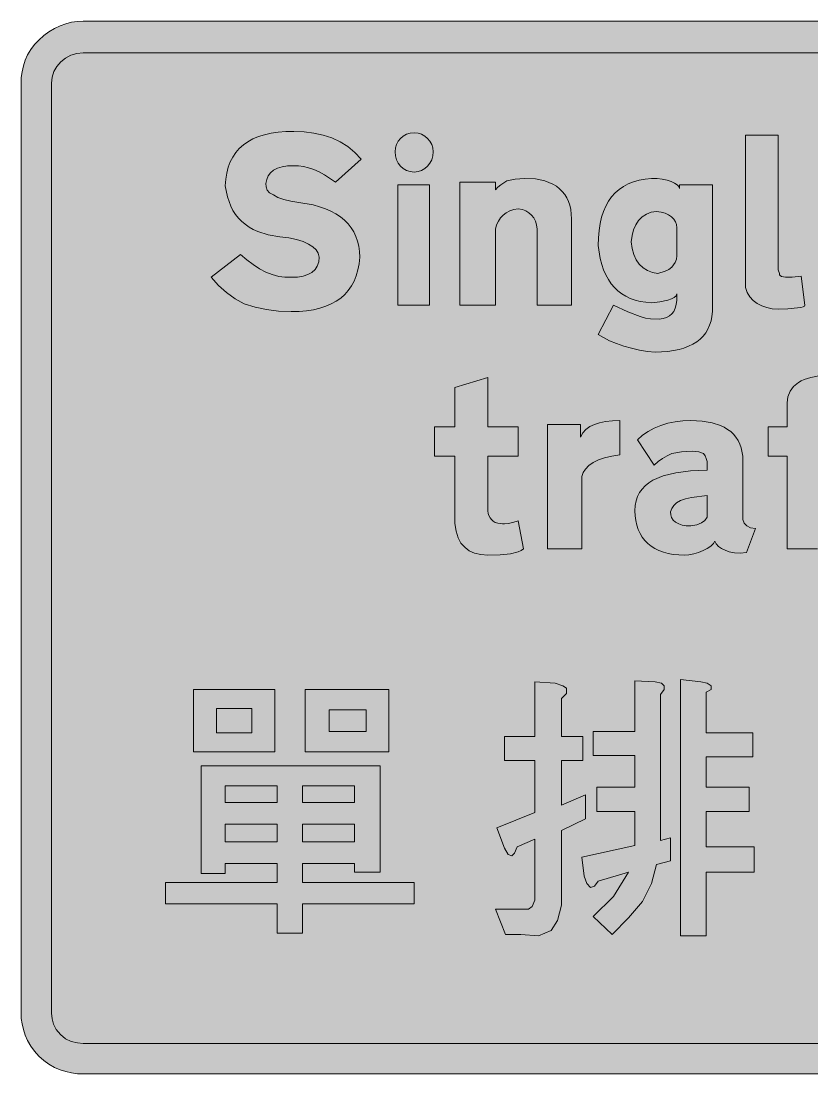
# Model space of a CAD drawing. Header units: metres. Extents: x 102 to 466, y 12 to 261.
# Drawn here: x 102.5 to 289.5, y 12.2 to 261.2 of the extents above; entities that cross this region are included whole.
import ezdxf

# ---------------------------------------------------------------- set-up
doc = ezdxf.new("R2010")
doc.units = ezdxf.units.M
doc.layers.add('FILL_BLACK_000000', color=7, linetype='Continuous', true_color=0x000000)
doc.layers.add('FILL_WHITE_FFFFFF', color=7, linetype='Continuous', true_color=0xffffff)

msp = doc.modelspace()

# ---------------------------------------------------------------- hatches: boundary and pattern name
at = {"layer": 'FILL_BLACK_000000', "true_color": 0x000000}
h = msp.add_hatch(color=7, dxfattribs=at)
h.dxf.hatch_style = 1
h.paths.add_polyline_path([(453, 261.12), (454.35, 260.92), (455.7, 260.55), (457.05, 259.98), (458.4, 259.42), (459.71, 258.67), (460.97, 257.74), (462.15, 256.68), (463.17, 255.68), (464.02, 254.5), (465.45, 251.88), (465.84, 250.53), (466.13, 249.18), (466.29, 247.83), (466.35, 246.48), (466.35, 26.58), (466.29, 25.32), (466.12, 24.02), (465.81, 22.69), (465.37, 21.37), (464.8, 20.06), (464.07, 18.78), (463.19, 17.54), (462.15, 16.38), (460.99, 15.34), (459.75, 14.46), (458.46, 13.73), (457.12, 13.15), (455.76, 12.72), (454.39, 12.41), (453.01, 12.24), (451.65, 12.18), (117.15, 12.18), (115.79, 12.24), (114.41, 12.41), (113.04, 12.72), (111.67, 13.15), (110.34, 13.73), (109.05, 14.46), (107.81, 15.34), (106.65, 16.38), (105.61, 17.54), (104.73, 18.78), (104, 20.06), (103.42, 21.37), (102.99, 22.69), (102.68, 24.02), (102.51, 25.32), (102.45, 26.58), (102.45, 246.48), (102.51, 247.84), (102.68, 249.21), (102.99, 250.58), (103.42, 251.92), (104, 253.22), (104.73, 254.45), (105.61, 255.61), (106.65, 256.68), (107.81, 257.73), (109.05, 258.65), (110.34, 259.42), (111.67, 260.05), (113.04, 260.55), (114.41, 260.9), (115.79, 261.11), (117.15, 261.18), (451.65, 261.18), (453, 261.12)])
h.paths.add_polyline_path([(114.21, 253.1), (112.93, 252.43), (111.82, 251.54), (110.92, 250.47), (110.23, 249.25), (109.8, 247.91), (109.65, 246.48), (109.65, 26.58), (109.77, 25.23), (110.14, 23.92), (110.79, 22.66), (111.75, 21.48), (112.97, 20.52), (114.34, 19.87), (115.76, 19.5), (117.15, 19.38), (451.65, 19.38), (453.04, 19.5), (454.46, 19.87), (455.83, 20.52), (457.05, 21.48), (458.01, 22.66), (458.66, 23.92), (459.03, 25.23), (459.15, 26.58), (459.15, 246.48), (458.96, 247.83), (458.55, 249.18), (457.91, 250.49), (457.05, 251.58), (455.83, 252.54), (454.46, 253.19), (453.04, 253.56), (451.65, 253.68), (117.15, 253.68), (115.62, 253.53), (114.21, 253.1)], flags=16)
h = msp.add_hatch(color=7, dxfattribs=at)
h.dxf.hatch_style = 1
h.paths.add_polyline_path([(160.42, 221.94), (160.69, 221.2), (161.24, 220.59), (162.15, 220.08), (163.21, 219.46), (164.59, 218.95), (166.24, 218.56), (168.15, 218.28), (171.52, 217.68), (173.04, 217.26), (174.45, 216.77), (175.74, 216.21), (176.92, 215.57), (177.99, 214.86), (178.95, 214.08), (179.79, 213.23), (180.52, 212.31), (181.14, 211.32), (181.65, 210.26), (182.04, 209.14), (182.32, 207.95), (182.49, 206.7), (182.55, 205.38), (182.38, 203.8), (182.1, 202.33), (181.71, 200.96), (181.2, 199.69), (180.58, 198.53), (179.85, 197.48), (179.01, 196.52), (178.05, 195.67), (176.98, 194.92), (175.8, 194.27), (174.51, 193.72), (173.1, 193.27), (171.58, 192.92), (169.95, 192.68), (168.21, 192.53), (166.35, 192.48), (163.31, 192.59), (160.46, 192.93), (157.79, 193.49), (155.25, 194.28), (153.06, 195.52), (151.01, 196.98), (149.13, 198.67), (147.45, 200.58), (154.35, 205.98), (155.83, 204.7), (157.32, 203.58), (158.83, 202.61), (160.35, 201.82), (161.87, 201.21), (163.38, 200.79), (164.87, 200.58), (166.35, 200.58), (167.84, 200.65), (169.15, 200.87), (170.28, 201.23), (171.22, 201.74), (171.97, 202.41), (172.51, 203.24), (172.84, 204.23), (172.95, 205.38), (172.71, 206.25), (172.21, 207.06), (171.46, 207.8), (170.44, 208.45), (169.15, 209.03), (167.59, 209.51), (165.76, 209.9), (163.65, 210.18), (160.89, 210.66), (158.47, 211.42), (157.38, 211.91), (156.38, 212.47), (155.45, 213.11), (154.61, 213.82), (153.85, 214.6), (153.17, 215.46), (152.57, 216.39), (152.05, 217.39), (151.24, 219.63), (150.75, 222.18), (150.87, 223.76), (151.1, 225.23), (151.46, 226.6), (151.93, 227.87), (152.53, 229.03), (153.24, 230.08), (154.07, 231.04), (155.02, 231.89), (156.1, 232.64), (157.29, 233.29), (158.6, 233.84), (160.03, 234.29), (161.58, 234.64), (163.25, 234.88), (165.04, 235.03), (166.95, 235.08), (169.37, 234.97), (171.67, 234.67), (173.87, 234.19), (175.95, 233.58), (177.91, 232.61), (179.74, 231.48), (181.39, 230.12), (182.85, 228.48), (176.85, 223.08), (174.21, 224.83), (172.93, 225.5), (171.67, 226.04), (170.45, 226.46), (169.26, 226.75), (168.09, 226.92), (166.95, 226.98), (165.47, 226.91), (164.19, 226.7), (163.1, 226.36), (162.19, 225.89), (161.46, 225.3), (160.92, 224.58), (160.55, 223.74), (160.35, 222.78), (160.42, 221.94)])
h = msp.add_hatch(color=7, dxfattribs=at)
h.dxf.hatch_style = 1
h.paths.add_polyline_path([(199.86, 229.3), (199.58, 228.39), (199.16, 227.57), (198.6, 226.87), (197.93, 226.29), (197.17, 225.85), (196.33, 225.58), (195.45, 225.48), (194.48, 225.58), (193.61, 225.85), (192.84, 226.29), (192.19, 226.87), (191.66, 227.57), (191.27, 228.39), (191.03, 229.3), (190.95, 230.28), (191.03, 231.16), (191.27, 232), (191.66, 232.76), (192.19, 233.43), (192.84, 233.99), (193.61, 234.41), (194.48, 234.69), (195.45, 234.78), (196.33, 234.69), (197.17, 234.41), (197.93, 233.99), (198.6, 233.43), (199.16, 232.76), (199.58, 232), (199.86, 231.16), (199.95, 230.28), (199.86, 229.3)])
h = msp.add_hatch(color=7, dxfattribs=at)
h.dxf.hatch_style = 1
h.paths.add_polyline_path([(281.55, 202.68), (281.55, 202.38), (281.85, 201.48), (281.85, 201.18), (282.02, 200.97), (282.31, 200.8), (283.27, 200.58), (284.8, 200.59), (286.95, 200.88), (287.85, 193.98), (287.74, 193.76), (287.4, 193.57), (286.84, 193.43), (286.05, 193.38), (283.8, 193.12), (281.55, 193.08), (280.13, 193.16), (278.81, 193.41), (277.61, 193.82), (276.52, 194.39), (275.59, 195.12), (274.8, 195.99), (274.18, 197.01), (273.75, 198.18), (273.75, 199.38), (273.75, 199.98), (273.75, 234.18), (281.55, 234.18), (281.55, 202.68)])
h = msp.add_hatch(color=7, dxfattribs=at)
h.dxf.hatch_style = 1
h.paths.add_polyline_path([(191.55, 193.98), (191.55, 222.48), (199.05, 222.48), (199.05, 193.98), (191.55, 193.98)])
h = msp.add_hatch(color=7, dxfattribs=at)
h.dxf.hatch_style = 1
h.paths.add_polyline_path([(224.55, 193.98), (224.55, 210.78), (224.55, 211.08), (224.55, 211.38), (224.55, 211.68), (224.55, 211.98), (224.38, 212.95), (224.1, 213.83), (223.71, 214.61), (223.2, 215.28), (222.58, 215.84), (221.85, 216.28), (221.01, 216.6), (220.05, 216.78), (218.98, 216.6), (218.02, 216.28), (217.18, 215.84), (216.45, 215.28), (215.83, 214.61), (215.33, 213.83), (214.93, 212.95), (214.65, 211.98), (214.65, 211.68), (214.65, 193.98), (206.25, 193.98), (206.25, 223.08), (214.65, 223.08), (214.65, 221.28), (215.2, 221.9), (215.89, 222.44), (217.35, 223.38), (219.34, 223.79), (221.55, 223.98), (224.09, 223.83), (226.32, 223.37), (227.31, 223.02), (228.23, 222.6), (229.05, 222.11), (229.8, 221.54), (230.46, 220.9), (231.04, 220.19), (231.53, 219.4), (231.93, 218.54), (232.24, 217.61), (232.47, 216.6), (232.65, 214.38), (232.65, 214.08), (232.65, 213.78), (232.65, 193.98), (224.55, 193.98)])
h = msp.add_hatch(color=7, dxfattribs=at)
h.dxf.hatch_style = 1
h.paths.add_polyline_path([(265.63, 190.26), (265.31, 189.25), (264.9, 188.32), (264.38, 187.46), (263.76, 186.67), (263.05, 185.96), (262.24, 185.32), (261.33, 184.75), (260.33, 184.26), (259.24, 183.84), (258.06, 183.49), (255.43, 183.03), (252.45, 182.88), (250.61, 183.06), (248.74, 183.37), (246.86, 183.79), (245.02, 184.3), (243.27, 184.91), (241.65, 185.58), (240.19, 186.31), (238.95, 187.08), (242.55, 193.98), (245.92, 192.4), (248.85, 191.28), (250.14, 190.93), (251.32, 190.75), (253.35, 190.68), (254.29, 190.84), (255.1, 191.09), (255.79, 191.44), (256.35, 191.92), (256.8, 192.52), (257.15, 193.25), (257.39, 194.14), (257.55, 195.18), (257.55, 196.68), (257.39, 196.23), (256.95, 195.82), (256.28, 195.46), (255.45, 195.18), (253.5, 194.77), (251.55, 194.58), (250.18, 194.69), (248.89, 194.89), (247.68, 195.19), (246.54, 195.59), (245.49, 196.09), (244.5, 196.69), (243.6, 197.39), (242.77, 198.18), (242.03, 199.07), (241.35, 200.06), (240.76, 201.15), (240.24, 202.34), (239.8, 203.63), (239.44, 205.01), (238.95, 208.08), (239, 209.93), (239.15, 211.67), (239.39, 213.28), (239.74, 214.78), (240.18, 216.17), (240.72, 217.44), (241.36, 218.59), (242.1, 219.63), (242.94, 220.56), (243.87, 221.37), (244.91, 222.08), (246.04, 222.68), (247.27, 223.16), (248.6, 223.54), (250.02, 223.81), (251.55, 223.98), (252.87, 223.93), (254.1, 223.77), (255.22, 223.54), (256.2, 223.23), (257.01, 222.87), (257.62, 222.46), (258.01, 222.03), (258.15, 221.58), (258.15, 222.48), (265.95, 222.48), (265.95, 192.48), (265.84, 191.33), (265.63, 190.26)])
h.paths.add_polyline_path([(257.22, 213.73), (256.82, 214.36), (256.27, 214.9), (255.59, 215.37), (254.77, 215.74), (253.82, 216.01), (252.75, 216.18), (251.47, 215.96), (250.34, 215.52), (249.35, 214.88), (248.51, 214.04), (247.83, 213.02), (247.31, 211.83), (246.95, 210.48), (246.75, 208.98), (246.96, 207.38), (247.35, 205.95), (247.93, 204.71), (248.66, 203.65), (249.55, 202.8), (250.59, 202.15), (251.76, 201.7), (253.05, 201.48), (254.81, 202), (255.62, 202.41), (256.35, 202.98), (256.79, 203.49), (257.17, 204.1), (257.45, 204.84), (257.55, 205.68), (257.55, 212.28), (257.47, 213.04), (257.22, 213.73)], flags=16)
h = msp.add_hatch(color=7, dxfattribs=at)
h.dxf.hatch_style = 1
h.paths.add_polyline_path([(220.05, 165.18), (220.05, 158.28), (212.85, 158.28), (212.85, 145.38), (212.91, 144.76), (213.07, 144.22), (213.36, 143.73), (213.75, 143.28), (214.08, 142.89), (214.57, 142.61), (215.18, 142.44), (215.85, 142.38), (216.3, 142.25), (216.75, 142.27), (217.65, 142.38), (218.74, 142.57), (220.05, 142.98), (221.25, 136.38), (220.72, 135.97), (220.02, 135.64), (218.17, 135.18), (215.77, 134.95), (212.85, 134.88), (211.16, 134.99), (209.7, 135.33), (208.46, 135.89), (207.45, 136.68), (206.48, 137.7), (205.8, 138.97), (205.34, 140.52), (205.05, 142.38), (205.05, 158.28), (200.25, 158.28), (200.25, 165.18), (205.05, 165.18), (205.05, 174.48), (212.85, 176.88), (212.85, 165.18), (220.05, 165.18)])
h = msp.add_hatch(color=7, dxfattribs=at)
h.dxf.hatch_style = 1
h.paths.add_polyline_path([(283.65, 136.38), (283.65, 158.28), (279.15, 158.28), (279.15, 165.18), (283.65, 165.18), (283.65, 170.88), (283.82, 172.35), (284.32, 173.62), (285.17, 174.72), (286.35, 175.68), (286.95, 176.09), (287.64, 176.43), (289.24, 176.92), (291.12, 177.24), (293.25, 177.48), (296.44, 177.03), (298.95, 176.58), (297.45, 169.98), (296.36, 170.02), (295.05, 170.28), (292.65, 170.28), (292.25, 170.23), (291.94, 170.09), (291.45, 169.68), (290.85, 168.78), (290.85, 165.18), (297.45, 165.18), (297.45, 158.28), (290.85, 158.28), (290.85, 136.38), (283.65, 136.38)])
h = msp.add_hatch(color=7, dxfattribs=at)
h.dxf.hatch_style = 1
h.paths.add_polyline_path([(226.95, 165.78), (234.75, 165.78), (234.75, 162.78), (235.31, 163.8), (236.06, 164.62), (236.99, 165.27), (238.05, 165.78), (239.28, 166.17), (240.71, 166.45), (242.31, 166.62), (244.05, 166.68), (244.05, 158.58), (242.14, 158.3), (240.45, 157.9), (238.99, 157.4), (237.75, 156.78), (236.74, 156.05), (235.95, 155.24), (235.39, 154.38), (235.05, 153.48), (235.05, 136.38), (226.95, 136.38), (226.95, 165.78)])
h = msp.add_hatch(color=7, dxfattribs=at)
h.dxf.hatch_style = 1
h.paths.add_polyline_path([(272.54, 135.36), (271.16, 135.44), (269.96, 135.69), (268.95, 136.08), (268.11, 136.41), (267.41, 136.9), (266.88, 137.51), (266.55, 138.18), (266.18, 137.61), (265.55, 137.03), (264.72, 136.48), (263.74, 135.97), (262.66, 135.53), (261.53, 135.18), (260.41, 134.96), (259.35, 134.88), (256.69, 135.06), (255.49, 135.28), (254.36, 135.59), (253.31, 135.99), (252.35, 136.46), (251.48, 137.02), (250.69, 137.65), (249.99, 138.37), (249.37, 139.16), (248.85, 140.02), (248.42, 140.95), (248.09, 141.96), (247.85, 143.03), (247.7, 144.17), (247.65, 145.38), (247.72, 146.58), (247.93, 147.69), (248.27, 148.71), (248.74, 149.65), (249.33, 150.51), (250.05, 151.29), (250.89, 151.98), (251.85, 152.58), (254.33, 153.59), (257.29, 154.34), (260.75, 154.82), (264.75, 154.98), (264.75, 156.18), (264.69, 157.02), (264.52, 157.75), (264.24, 158.37), (263.85, 158.88), (262.72, 159.29), (261.15, 159.48), (258.64, 159.29), (256.35, 158.88), (255.23, 158.37), (254.14, 157.75), (253.1, 157.02), (252.15, 156.18), (248.25, 162.18), (249.44, 163.23), (250.77, 164.15), (252.21, 164.92), (253.76, 165.55), (255.41, 166.05), (257.15, 166.4), (258.97, 166.61), (260.85, 166.68), (263.56, 166.56), (265.87, 166.19), (267.85, 165.54), (268.73, 165.1), (269.55, 164.58), (270.3, 164.08), (270.96, 163.47), (271.53, 162.77), (272.02, 161.99), (272.43, 161.14), (272.76, 160.23), (273.15, 158.28), (273.15, 143.28), (273.49, 142.45), (274.09, 141.78), (274.96, 141.34), (276.15, 141.18), (274.05, 135.48), (272.54, 135.36)])
h.paths.add_polyline_path([(256.31, 143.77), (256.68, 143.18), (257.25, 142.68), (257.98, 142.29), (258.82, 142), (259.78, 141.84), (260.85, 141.78), (262.26, 142.07), (263.36, 142.49), (264.18, 143.09), (264.75, 143.88), (264.75, 148.98), (261.04, 148.49), (259.56, 148.18), (258.45, 147.78), (257.48, 147.27), (256.8, 146.65), (256.34, 145.92), (256.05, 145.08), (256.11, 144.41), (256.31, 143.77)], flags=16)
h = msp.add_hatch(color=7, dxfattribs=at)
h.dxf.hatch_style = 1
h.paths.add_polyline_path([(223.95, 91.98), (223.95, 104.88), (228.75, 104.58), (230.55, 103.98), (231.45, 103.38), (231.45, 102.18), (230.25, 100.98), (230.25, 91.98), (235.35, 91.98), (235.35, 86.28), (230.25, 86.28), (230.25, 75.78), (235.95, 78.18), (235.95, 72.48), (230.25, 69.78), (230.25, 52.08), (229.35, 48.48), (227.85, 46.08), (224.85, 44.88), (220.65, 45.18), (217.05, 45.18), (214.65, 51.18), (220.65, 51.18), (222.45, 51.18), (223.35, 51.78), (223.95, 53.28), (223.95, 55.68), (223.95, 67.68), (219.75, 65.88), (219.15, 64.38), (218.55, 63.78), (217.65, 64.08), (216.75, 65.58), (214.95, 70.38), (223.95, 73.98), (223.95, 86.28), (216.75, 86.28), (216.75, 91.98), (223.95, 91.98)])
h = msp.add_hatch(color=7, dxfattribs=at)
h.dxf.hatch_style = 1
h.paths.add_polyline_path([(237.75, 93.18), (247.65, 93.18), (247.65, 105.18), (252.45, 104.88), (253.95, 104.58), (254.55, 103.98), (254.55, 103.08), (253.65, 101.88), (253.65, 67.38), (256.05, 67.98), (256.05, 62.58), (252.75, 61.68), (251.55, 57.18), (249.45, 52.98), (246.15, 49.08), (242.25, 45.18), (237.75, 49.38), (242.55, 54.18), (246.15, 59.88), (238.95, 57.78), (238.05, 56.58), (237.15, 56.28), (236.25, 57.18), (235.65, 58.98), (235.05, 63.48), (247.65, 66.18), (247.65, 74.28), (238.65, 74.28), (238.65, 79.98), (247.65, 79.98), (247.65, 87.48), (237.75, 87.48), (237.75, 93.18)])
h = msp.add_hatch(color=7, dxfattribs=at)
h.dxf.hatch_style = 1
h.paths.add_polyline_path([(263.25, 104.88), (264.75, 104.58), (265.65, 103.98), (265.65, 103.08), (264.45, 102.48), (264.45, 92.88), (275.55, 92.88), (275.55, 87.18), (264.45, 87.18), (264.45, 79.98), (274.65, 79.98), (274.65, 74.28), (264.45, 74.28), (264.45, 65.88), (275.85, 65.88), (275.85, 59.88), (264.45, 59.88), (264.45, 44.88), (258.45, 44.88), (258.45, 105.48), (263.25, 104.88)])
h = msp.add_hatch(color=7, dxfattribs=at)
h.dxf.hatch_style = 1
h.paths.add_polyline_path([(162.45, 88.38), (143.25, 88.38), (143.25, 103.08), (162.45, 103.08), (162.45, 88.38)])
h.paths.add_polyline_path([(157.05, 98.58), (148.65, 98.58), (148.65, 92.88), (157.05, 92.88), (157.05, 98.58)], flags=16)
h = msp.add_hatch(color=7, dxfattribs=at)
h.dxf.hatch_style = 1
h.paths.add_polyline_path([(189.45, 88.38), (169.65, 88.38), (169.65, 103.08), (189.45, 103.08), (189.45, 88.38)])
h.paths.add_polyline_path([(184.05, 98.28), (175.35, 98.28), (175.35, 93.18), (184.05, 93.18), (184.05, 98.28)], flags=16)
h = msp.add_hatch(color=7, dxfattribs=at)
h.dxf.hatch_style = 1
h.paths.add_polyline_path([(181.35, 61.98), (169.05, 61.98), (169.05, 57.48), (195.45, 57.48), (195.45, 52.38), (169.05, 52.38), (169.05, 45.48), (163.05, 45.48), (163.05, 52.38), (136.65, 52.38), (136.65, 57.48), (163.05, 57.48), (163.05, 61.98), (150.75, 61.98), (150.75, 59.58), (145.05, 59.58), (145.05, 85.08), (187.35, 85.08), (187.35, 59.88), (181.35, 59.88), (181.35, 61.98)])
h.paths.add_polyline_path([(181.35, 76.38), (181.35, 80.28), (169.05, 80.28), (169.05, 76.38), (181.35, 76.38)], flags=16)
h.paths.add_polyline_path([(169.05, 67.08), (181.35, 67.08), (181.35, 71.28), (169.05, 71.28), (169.05, 67.08)], flags=16)
h.paths.add_polyline_path([(150.75, 80.28), (150.75, 76.38), (163.05, 76.38), (163.05, 80.28), (150.75, 80.28)], flags=16)
h.paths.add_polyline_path([(163.05, 71.28), (150.75, 71.28), (150.75, 67.08), (163.05, 67.08), (163.05, 71.28)], flags=16)
at = {"layer": 'FILL_WHITE_FFFFFF', "true_color": 0xffffff}
h = msp.add_hatch(color=7, dxfattribs=at)
h.dxf.hatch_style = 1
h.paths.add_polyline_path([(451.65, 253.68), (453.04, 253.56), (454.46, 253.19), (455.83, 252.54), (457.05, 251.58), (458.01, 250.4), (458.66, 249.14), (459.03, 247.83), (459.15, 246.48), (459.15, 26.58), (458.96, 25.23), (458.55, 23.88), (457.91, 22.57), (457.05, 21.48), (455.7, 20.62), (454.35, 19.98), (453, 19.57), (451.65, 19.38), (117.15, 19.38), (115.76, 19.5), (114.34, 19.87), (112.97, 20.52), (111.75, 21.48), (110.79, 22.66), (110.14, 23.92), (109.77, 25.23), (109.65, 26.58), (109.65, 246.48), (109.8, 247.91), (110.23, 249.25), (110.92, 250.47), (111.82, 251.54), (112.93, 252.43), (114.21, 253.1), (115.62, 253.53), (117.15, 253.68), (451.65, 253.68)])

# ---------------------------------------------------------------- linework, layer by layer
at = {"layer": 'FILL_BLACK_000000', "lineweight": 0, "true_color": 0x000000}
for points in [[(451.65, 12.18), (117.15, 12.18), (115.79, 12.24), (114.41, 12.41), (113.04, 12.72), (111.67, 13.15), (110.34, 13.73), (109.05, 14.46), (107.81, 15.34), (106.65, 16.38), (105.61, 17.54), (104.73, 18.78), (104, 20.06), (103.42, 21.37), (102.99, 22.69), (102.68, 24.02), (102.51, 25.32), (102.45, 26.58), (102.45, 246.48), (102.51, 247.84), (102.68, 249.21), (102.99, 250.58), (103.42, 251.92), (104, 253.22), (104.73, 254.45), (105.61, 255.61), (106.65, 256.68), (107.81, 257.73), (109.05, 258.65), (110.34, 259.42), (111.67, 260.05), (113.04, 260.55), (114.41, 260.9), (115.79, 261.11), (117.15, 261.18), (451.65, 261.18)], [(451.65, 253.68), (117.15, 253.68), (115.62, 253.53), (114.21, 253.1), (112.93, 252.43), (111.82, 251.54), (110.92, 250.47), (110.23, 249.25), (109.8, 247.91), (109.65, 246.48), (109.65, 26.58), (109.77, 25.23), (110.14, 23.92), (110.79, 22.66), (111.75, 21.48), (112.97, 20.52), (114.34, 19.87), (115.76, 19.5), (117.15, 19.38), (451.65, 19.38)], [(290.85, 136.38), (283.65, 136.38), (283.65, 158.28), (279.15, 158.28), (279.15, 165.18), (283.65, 165.18), (283.65, 170.88), (283.82, 172.35), (284.32, 173.62), (285.17, 174.72), (286.35, 175.68), (286.95, 176.09), (287.64, 176.43), (289.24, 176.92), (291.12, 177.24)]]:
    msp.add_lwpolyline(points, dxfattribs=at)
for points in [[(160.42, 221.94), (160.69, 221.2), (161.24, 220.59), (162.15, 220.08), (163.21, 219.46), (164.59, 218.95), (166.24, 218.56), (168.15, 218.28), (171.52, 217.68), (173.04, 217.26), (174.45, 216.77), (175.74, 216.21), (176.92, 215.57), (177.99, 214.86), (178.95, 214.08), (179.79, 213.23), (180.52, 212.31), (181.14, 211.32), (181.65, 210.26), (182.04, 209.14), (182.32, 207.95), (182.49, 206.7), (182.55, 205.38), (182.38, 203.8), (182.1, 202.33), (181.71, 200.96), (181.2, 199.69), (180.58, 198.53), (179.85, 197.48), (179.01, 196.52), (178.05, 195.67), (176.98, 194.92), (175.8, 194.27), (174.51, 193.72), (173.1, 193.27), (171.58, 192.92), (169.95, 192.68), (168.21, 192.53), (166.35, 192.48), (163.31, 192.59), (160.46, 192.93), (157.79, 193.49), (155.25, 194.28), (153.06, 195.52), (151.01, 196.98), (149.13, 198.67), (147.45, 200.58), (154.35, 205.98), (155.83, 204.7), (157.32, 203.58), (158.83, 202.61), (160.35, 201.82), (161.87, 201.21), (163.38, 200.79), (164.87, 200.58), (166.35, 200.58), (167.84, 200.65), (169.15, 200.87), (170.28, 201.23), (171.22, 201.74), (171.97, 202.41), (172.51, 203.24), (172.84, 204.23), (172.95, 205.38), (172.71, 206.25), (172.21, 207.06), (171.46, 207.8), (170.44, 208.45), (169.15, 209.03), (167.59, 209.51), (165.76, 209.9), (163.65, 210.18), (160.89, 210.66), (158.47, 211.42), (157.38, 211.91), (156.38, 212.47), (155.45, 213.11), (154.61, 213.82), (153.85, 214.6), (153.17, 215.46), (152.57, 216.39), (152.05, 217.39), (151.24, 219.63), (150.75, 222.18), (150.87, 223.76), (151.1, 225.23), (151.46, 226.6), (151.93, 227.87), (152.53, 229.03), (153.24, 230.08), (154.07, 231.04), (155.02, 231.89), (156.1, 232.64), (157.29, 233.29), (158.6, 233.84), (160.03, 234.29), (161.58, 234.64), (163.25, 234.88), (165.04, 235.03), (166.95, 235.08), (169.37, 234.97), (171.67, 234.67), (173.87, 234.19), (175.95, 233.58), (177.91, 232.61), (179.74, 231.48), (181.39, 230.12), (182.85, 228.48), (176.85, 223.08), (174.21, 224.83), (172.93, 225.5), (171.67, 226.04), (170.45, 226.46), (169.26, 226.75), (168.09, 226.92), (166.95, 226.98), (165.47, 226.91), (164.19, 226.7), (163.1, 226.36), (162.19, 225.89), (161.46, 225.3), (160.92, 224.58), (160.55, 223.74), (160.35, 222.78)], [(199.86, 229.3), (199.58, 228.39), (199.16, 227.57), (198.6, 226.87), (197.93, 226.29), (197.17, 225.85), (196.33, 225.58), (195.45, 225.48), (194.48, 225.58), (193.61, 225.85), (192.84, 226.29), (192.19, 226.87), (191.66, 227.57), (191.27, 228.39), (191.03, 229.3), (190.95, 230.28), (191.03, 231.16), (191.27, 232), (191.66, 232.76), (192.19, 233.43), (192.84, 233.99), (193.61, 234.41), (194.48, 234.69), (195.45, 234.78), (196.33, 234.69), (197.17, 234.41), (197.93, 233.99), (198.6, 233.43), (199.16, 232.76), (199.58, 232), (199.86, 231.16), (199.95, 230.28)], [(281.55, 202.68), (281.55, 202.38), (281.85, 201.48), (281.85, 201.18), (282.02, 200.97), (282.31, 200.8), (283.27, 200.58), (284.8, 200.59), (286.95, 200.88), (287.85, 193.98), (287.74, 193.76), (287.4, 193.57), (286.84, 193.43), (286.05, 193.38), (283.8, 193.12), (281.55, 193.08), (280.13, 193.16), (278.81, 193.41), (277.61, 193.82), (276.52, 194.39), (275.59, 195.12), (274.8, 195.99), (274.18, 197.01), (273.75, 198.18), (273.75, 199.38), (273.75, 199.98), (273.75, 234.18), (281.55, 234.18)], [(191.55, 193.98), (191.55, 222.48), (199.05, 222.48), (199.05, 193.98)], [(224.55, 193.98), (224.55, 210.78), (224.55, 211.08), (224.55, 211.38), (224.55, 211.68), (224.55, 211.98), (224.38, 212.95), (224.1, 213.83), (223.71, 214.61), (223.2, 215.28), (222.58, 215.84), (221.85, 216.28), (221.01, 216.6), (220.05, 216.78), (218.98, 216.6), (218.02, 216.28), (217.18, 215.84), (216.45, 215.28), (215.83, 214.61), (215.33, 213.83), (214.93, 212.95), (214.65, 211.98), (214.65, 211.68), (214.65, 193.98), (206.25, 193.98), (206.25, 223.08), (214.65, 223.08), (214.65, 221.28), (215.2, 221.9), (215.89, 222.44), (217.35, 223.38), (219.34, 223.79), (221.55, 223.98), (224.09, 223.83), (226.32, 223.37), (227.31, 223.02), (228.23, 222.6), (229.05, 222.11), (229.8, 221.54), (230.46, 220.9), (231.04, 220.19), (231.53, 219.4), (231.93, 218.54), (232.24, 217.61), (232.47, 216.6), (232.65, 214.38), (232.65, 214.08), (232.65, 213.78), (232.65, 193.98)], [(265.63, 190.26), (265.31, 189.25), (264.9, 188.32), (264.38, 187.46), (263.76, 186.67), (263.05, 185.96), (262.24, 185.32), (261.33, 184.75), (260.33, 184.26), (259.24, 183.84), (258.06, 183.49), (255.43, 183.03), (252.45, 182.88), (250.61, 183.06), (248.74, 183.37), (246.86, 183.79), (245.02, 184.3), (243.27, 184.91), (241.65, 185.58), (240.19, 186.31), (238.95, 187.08), (242.55, 193.98), (245.92, 192.4), (248.85, 191.28), (250.14, 190.93), (251.32, 190.75), (253.35, 190.68), (254.29, 190.84), (255.1, 191.09), (255.79, 191.44), (256.35, 191.92), (256.8, 192.52), (257.15, 193.25), (257.39, 194.14), (257.55, 195.18), (257.55, 196.68), (257.39, 196.23), (256.95, 195.82), (256.28, 195.46), (255.45, 195.18), (253.5, 194.77), (251.55, 194.58), (250.18, 194.69), (248.89, 194.89), (247.68, 195.19), (246.54, 195.59), (245.49, 196.09), (244.5, 196.69), (243.6, 197.39), (242.77, 198.18), (242.03, 199.07), (241.35, 200.06), (240.76, 201.15), (240.24, 202.34), (239.8, 203.63), (239.44, 205.01), (238.95, 208.08), (239, 209.93), (239.15, 211.67), (239.39, 213.28), (239.74, 214.78), (240.18, 216.17), (240.72, 217.44), (241.36, 218.59), (242.1, 219.63), (242.94, 220.56), (243.87, 221.37), (244.91, 222.08), (246.04, 222.68), (247.27, 223.16), (248.6, 223.54), (250.02, 223.81), (251.55, 223.98), (252.87, 223.93), (254.1, 223.77), (255.22, 223.54), (256.2, 223.23), (257.01, 222.87), (257.62, 222.46), (258.01, 222.03), (258.15, 221.58), (258.15, 222.48), (265.95, 222.48), (265.95, 192.48), (265.84, 191.33)], [(257.22, 213.73), (256.82, 214.36), (256.27, 214.9), (255.59, 215.37), (254.77, 215.74), (253.82, 216.01), (252.75, 216.18), (251.47, 215.96), (250.34, 215.52), (249.35, 214.88), (248.51, 214.04), (247.83, 213.02), (247.31, 211.83), (246.95, 210.48), (246.75, 208.98), (246.96, 207.38), (247.35, 205.95), (247.93, 204.71), (248.66, 203.65), (249.55, 202.8), (250.59, 202.15), (251.76, 201.7), (253.05, 201.48), (254.81, 202), (255.62, 202.41), (256.35, 202.98), (256.79, 203.49), (257.17, 204.1), (257.45, 204.84), (257.55, 205.68), (257.55, 212.28), (257.47, 213.04)], [(220.05, 165.18), (220.05, 158.28), (212.85, 158.28), (212.85, 145.38), (212.91, 144.76), (213.07, 144.22), (213.36, 143.73), (213.75, 143.28), (214.08, 142.89), (214.57, 142.61), (215.18, 142.44), (215.85, 142.38), (216.3, 142.25), (216.75, 142.27), (217.65, 142.38), (218.74, 142.57), (220.05, 142.98), (221.25, 136.38), (220.72, 135.97), (220.02, 135.64), (218.17, 135.18), (215.77, 134.95), (212.85, 134.88), (211.16, 134.99), (209.7, 135.33), (208.46, 135.89), (207.45, 136.68), (206.48, 137.7), (205.8, 138.97), (205.34, 140.52), (205.05, 142.38), (205.05, 158.28), (200.25, 158.28), (200.25, 165.18), (205.05, 165.18), (205.05, 174.48), (212.85, 176.88), (212.85, 165.18)], [(226.95, 165.78), (234.75, 165.78), (234.75, 162.78), (235.31, 163.8), (236.06, 164.62), (236.99, 165.27), (238.05, 165.78), (239.28, 166.17), (240.71, 166.45), (242.31, 166.62), (244.05, 166.68), (244.05, 158.58), (242.14, 158.3), (240.45, 157.9), (238.99, 157.4), (237.75, 156.78), (236.74, 156.05), (235.95, 155.24), (235.39, 154.38), (235.05, 153.48), (235.05, 136.38), (226.95, 136.38)], [(272.54, 135.36), (271.16, 135.44), (269.96, 135.69), (268.95, 136.08), (268.11, 136.41), (267.41, 136.9), (266.88, 137.51), (266.55, 138.18), (266.18, 137.61), (265.55, 137.03), (264.72, 136.48), (263.74, 135.97), (262.66, 135.53), (261.53, 135.18), (260.41, 134.96), (259.35, 134.88), (256.69, 135.06), (255.49, 135.28), (254.36, 135.59), (253.31, 135.99), (252.35, 136.46), (251.48, 137.02), (250.69, 137.65), (249.99, 138.37), (249.37, 139.16), (248.85, 140.02), (248.42, 140.95), (248.09, 141.96), (247.85, 143.03), (247.7, 144.17), (247.65, 145.38), (247.72, 146.58), (247.93, 147.69), (248.27, 148.71), (248.74, 149.65), (249.33, 150.51), (250.05, 151.29), (250.89, 151.98), (251.85, 152.58), (254.33, 153.59), (257.29, 154.34), (260.75, 154.82), (264.75, 154.98), (264.75, 156.18), (264.69, 157.02), (264.52, 157.75), (264.24, 158.37), (263.85, 158.88), (262.72, 159.29), (261.15, 159.48), (258.64, 159.29), (256.35, 158.88), (255.23, 158.37), (254.14, 157.75), (253.1, 157.02), (252.15, 156.18), (248.25, 162.18), (249.44, 163.23), (250.77, 164.15), (252.21, 164.92), (253.76, 165.55), (255.41, 166.05), (257.15, 166.4), (258.97, 166.61), (260.85, 166.68), (263.56, 166.56), (265.87, 166.19), (267.85, 165.54), (268.73, 165.1), (269.55, 164.58), (270.3, 164.08), (270.96, 163.47), (271.53, 162.77), (272.02, 161.99), (272.43, 161.14), (272.76, 160.23), (273.15, 158.28), (273.15, 143.28), (273.49, 142.45), (274.09, 141.78), (274.96, 141.34), (276.15, 141.18), (274.05, 135.48)], [(256.31, 143.77), (256.68, 143.18), (257.25, 142.68), (257.98, 142.29), (258.82, 142), (259.78, 141.84), (260.85, 141.78), (262.26, 142.07), (263.36, 142.49), (264.18, 143.09), (264.75, 143.88), (264.75, 148.98), (261.04, 148.49), (259.56, 148.18), (258.45, 147.78), (257.48, 147.27), (256.8, 146.65), (256.34, 145.92), (256.05, 145.08), (256.11, 144.41)], [(223.95, 91.98), (223.95, 104.88), (228.75, 104.58), (230.55, 103.98), (231.45, 103.38), (231.45, 102.18), (230.25, 100.98), (230.25, 91.98), (235.35, 91.98), (235.35, 86.28), (230.25, 86.28), (230.25, 75.78), (235.95, 78.18), (235.95, 72.48), (230.25, 69.78), (230.25, 52.08), (229.35, 48.48), (227.85, 46.08), (224.85, 44.88), (220.65, 45.18), (217.05, 45.18), (214.65, 51.18), (220.65, 51.18), (222.45, 51.18), (223.35, 51.78), (223.95, 53.28), (223.95, 55.68), (223.95, 67.68), (219.75, 65.88), (219.15, 64.38), (218.55, 63.78), (217.65, 64.08), (216.75, 65.58), (214.95, 70.38), (223.95, 73.98), (223.95, 86.28), (216.75, 86.28), (216.75, 91.98)], [(237.75, 93.18), (247.65, 93.18), (247.65, 105.18), (252.45, 104.88), (253.95, 104.58), (254.55, 103.98), (254.55, 103.08), (253.65, 101.88), (253.65, 67.38), (256.05, 67.98), (256.05, 62.58), (252.75, 61.68), (251.55, 57.18), (249.45, 52.98), (246.15, 49.08), (242.25, 45.18), (237.75, 49.38), (242.55, 54.18), (246.15, 59.88), (238.95, 57.78), (238.05, 56.58), (237.15, 56.28), (236.25, 57.18), (235.65, 58.98), (235.05, 63.48), (247.65, 66.18), (247.65, 74.28), (238.65, 74.28), (238.65, 79.98), (247.65, 79.98), (247.65, 87.48), (237.75, 87.48)], [(263.25, 104.88), (264.75, 104.58), (265.65, 103.98), (265.65, 103.08), (264.45, 102.48), (264.45, 92.88), (275.55, 92.88), (275.55, 87.18), (264.45, 87.18), (264.45, 79.98), (274.65, 79.98), (274.65, 74.28), (264.45, 74.28), (264.45, 65.88), (275.85, 65.88), (275.85, 59.88), (264.45, 59.88), (264.45, 44.88), (258.45, 44.88), (258.45, 105.48)], [(162.45, 88.38), (143.25, 88.38), (143.25, 103.08), (162.45, 103.08)], [(189.45, 88.38), (169.65, 88.38), (169.65, 103.08), (189.45, 103.08)], [(157.05, 98.58), (148.65, 98.58), (148.65, 92.88), (157.05, 92.88)], [(184.05, 98.28), (175.35, 98.28), (175.35, 93.18), (184.05, 93.18)], [(181.35, 61.98), (169.05, 61.98), (169.05, 57.48), (195.45, 57.48), (195.45, 52.38), (169.05, 52.38), (169.05, 45.48), (163.05, 45.48), (163.05, 52.38), (136.65, 52.38), (136.65, 57.48), (163.05, 57.48), (163.05, 61.98), (150.75, 61.98), (150.75, 59.58), (145.05, 59.58), (145.05, 85.08), (187.35, 85.08), (187.35, 59.88), (181.35, 59.88)], [(150.75, 80.28), (150.75, 76.38), (163.05, 76.38), (163.05, 80.28)], [(181.35, 76.38), (181.35, 80.28), (169.05, 80.28), (169.05, 76.38)], [(163.05, 71.28), (150.75, 71.28), (150.75, 67.08), (163.05, 67.08)], [(169.05, 67.08), (181.35, 67.08), (181.35, 71.28), (169.05, 71.28)]]:
    msp.add_lwpolyline(points, close=True, dxfattribs=at)
at = {"layer": 'FILL_WHITE_FFFFFF', "lineweight": 0, "true_color": 0xffffff}
msp.add_lwpolyline([(451.65, 19.38), (117.15, 19.38), (115.76, 19.5), (114.34, 19.87), (112.97, 20.52), (111.75, 21.48), (110.79, 22.66), (110.14, 23.92), (109.77, 25.23), (109.65, 26.58), (109.65, 246.48), (109.8, 247.91), (110.23, 249.25), (110.92, 250.47), (111.82, 251.54), (112.93, 252.43), (114.21, 253.1), (115.62, 253.53), (117.15, 253.68), (451.65, 253.68)], dxfattribs=at)

doc.saveas('drawing.dxf')
